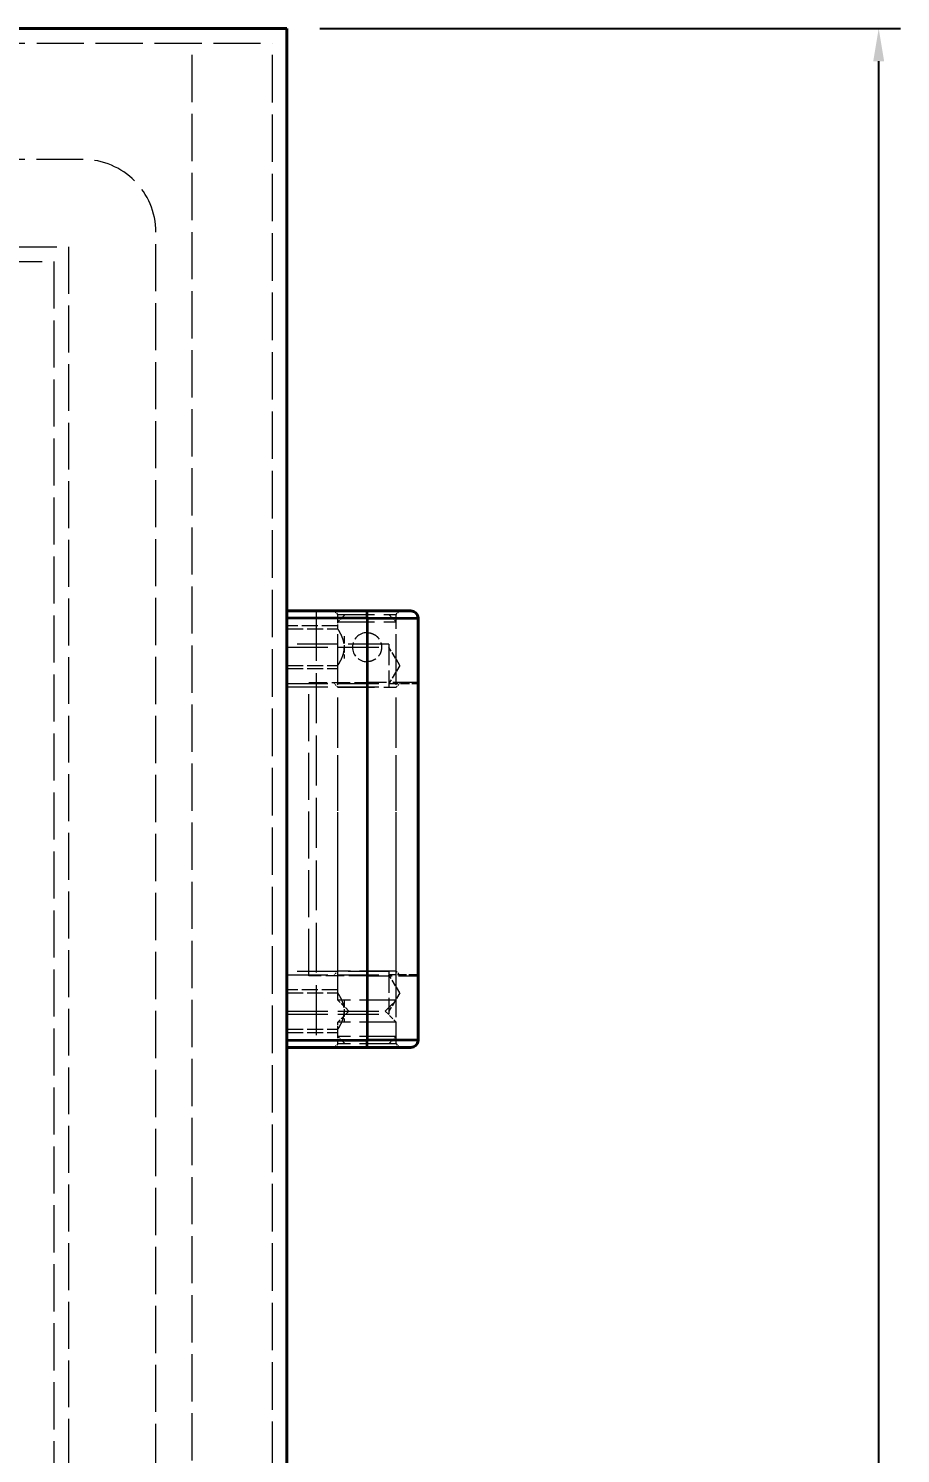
# Model space of a CAD drawing. Header units: millimetres. Extents: x 0 to 2523, y 0 to 1782.
# Drawn here: x 1109.8 to 1229.5, y 970.3 to 1166.1 of the extents above; entities that cross this region are included whole.
import ezdxf

# ---------------------------------------------------------------- set-up
doc = ezdxf.new("R2010")
doc.units = ezdxf.units.MM
doc.header["$LTSCALE"] = 3
doc.linetypes.add('DASHED', pattern=[0.2067, 0.1654, -0.0413])
for name, color, linetype, lineweight in [('가려진 것(ISO)', 2, 'DASHED', 18), ('가시적인 것(ISO)', 3, 'Continuous', 40), ('가시적인 좁은 것(ISO)', 3, 'Continuous', 35), ('치수(ISO)', 2, 'Continuous', 25)]:
    doc.layers.add(name, color=color, linetype=linetype, lineweight=lineweight)
doc.styles.add('치수 텍스트_PSTEK_POSCO', font='isocp.shx')
doc.dimstyles.new('치수_PSTEK_POSCO', dxfattribs={"dimscale": 3, "dimtxt": 2.5, "dimasz": 1.5, "dimexe": 1, "dimexo": 1.5, "dimgap": 1, "dimtad": 1, "dimrnd": 1e-08, "dimdsep": 46, "dimtxsty": '치수 텍스트_PSTEK_POSCO', "dimcen": 0.09, "dimdle": 10, "dimclrd": 7, "dimclre": 7, "dimclrt": 2, "dimadec": 1, "dimazin": 2, "dimtfac": 1, "dimtmove": 0, "dimatfit": 3, "dimfxl": 0, "dimtolj": 1, "dimlwd": -1, "dimlwe": -1, "dimarcsym": 0})

# ---------------------------------------------------------------- blocks, each defined once
blk = doc.blocks.new('*D28')
at = {"layer": 'Defpoints', "color": 0, "transparency": 16777216}
for p in [(1145.28, 1166.07), (1226.54, 1166.07), (1145.28, 486.07)]:
    blk.add_point(p, dxfattribs=at)
at = {"layer": '치수(ISO)', "color": 7, "transparency": 16777216}
for p, q in [((1149.78, 1166.07), (1229.54, 1166.07)), ((1226.54, 490.57), (1226.54, 1161.57)), ((1149.78, 486.07), (1229.54, 486.07))]:
    blk.add_line(p, q, dxfattribs=at)
for points in [[(1225.79, 1161.57), (1227.29, 1161.57), (1226.54, 1166.07)], [(1225.79, 490.57), (1227.29, 490.57), (1226.54, 486.07)]]:
    blk.add_solid(points, dxfattribs=at)
at = {"layer": '치수(ISO)', "color": 2, "transparency": 16777216, "insert": (1219.79, 829.09), "char_height": 7.5, "attachment_point": 4, "rotation": 90, "style": '치수 텍스트_PSTEK_POSCO'}
blk.add_mtext('\\A1;680', dxfattribs=at)

msp = doc.modelspace()

# ---------------------------------------------------------------- linework, layer by layer
at = {"layer": '가려진 것(ISO)', "ltscale": 13.047749}
msp.add_line((787.2766, 1164.0669), (1143.2766, 1164.0669), dxfattribs=at)
at = {"layer": '가려진 것(ISO)', "ltscale": 13.085447}
msp.add_line((1132.2766, 936.8669), (1132.2766, 1164.0669), dxfattribs=at)
at = {"layer": '가려진 것(ISO)', "ltscale": 13.165092}
msp.add_line((1143.2766, 935.484), (1143.2766, 1164.0669), dxfattribs=at)
at = {"layer": '가려진 것(ISO)', "ltscale": 12.901145}
for p, q in [((1117.2766, 1148.0669), (813.2766, 1148.0669)), ((817.2766, 1134.0669), (1113.2766, 1134.0669))]:
    msp.add_line(p, q, dxfattribs=at)
at = {"layer": '가려진 것(ISO)', "ltscale": 13.068692}
msp.add_line((1127.2766, 514.0669), (1127.2766, 1138.0669), dxfattribs=at)
at = {"layer": '가려진 것(ISO)', "ltscale": 13.075485}
msp.add_line((815.2766, 1136.0669), (1115.2766, 1136.0669), dxfattribs=at)
at = {"layer": '가려진 것(ISO)', "ltscale": 12.984919}
msp.add_line((1115.2766, 1136.0669), (1115.2766, 516.0669), dxfattribs=at)
at = {"layer": '가려진 것(ISO)', "ltscale": 13.070897}
msp.add_line((1113.2766, 1134.0669), (1113.2766, 518.0669), dxfattribs=at)
at = {"layer": '가려진 것(ISO)', "ltscale": 13.822656}
msp.add_line((1149.2766, 1086.0669), (1149.2766, 1026.0669), dxfattribs=at)
at = {"layer": '가려진 것(ISO)', "ltscale": 0.448841}
for p, q in [((1152.2766, 1085.5669), (1151.7766, 1086.0669)), ((1160.2766, 1085.5669), (1160.7766, 1086.0669)), ((1152.2766, 1075.5669), (1151.7766, 1076.0669)), ((1160.2766, 1075.5669), (1160.7766, 1076.0669)), ((1152.2766, 1036.5669), (1151.7766, 1036.0669)), ((1160.2766, 1036.5669), (1160.7766, 1036.0669)), ((1152.2766, 1026.5669), (1151.7766, 1026.0669)), ((1160.2766, 1026.5669), (1160.7766, 1026.0669))]:
    msp.add_line(p, q, dxfattribs=at)
at = {"layer": '가려진 것(ISO)', "ltscale": 10.132536}
for p, q in [((1152.2766, 1085.5669), (1160.2766, 1085.5669)), ((1152.2766, 1084.5669), (1160.2766, 1084.5669)), ((1152.2766, 1075.5669), (1160.2766, 1075.5669)), ((1160.2766, 1036.5669), (1152.2766, 1036.5669)), ((1160.2766, 1032.5669), (1152.2766, 1032.5669)), ((1160.2766, 1029.5669), (1152.2766, 1029.5669)), ((1160.2766, 1027.5669), (1152.2766, 1027.5669)), ((1160.2766, 1026.5669), (1152.2766, 1026.5669))]:
    msp.add_line(p, q, dxfattribs=at)
at = {"layer": '가려진 것(ISO)', "ltscale": 1.269698}
for p, q in [((1152.2766, 1083.5669), (1152.2766, 1085.5669)), ((1152.2766, 1027.5669), (1152.2766, 1029.5669)), ((1152.2766, 1026.5669), (1152.2766, 1028.5669)), ((1160.2766, 1027.5669), (1160.2766, 1029.5669))]:
    msp.add_line(p, q, dxfattribs=at)
at = {"layer": '가려진 것(ISO)', "ltscale": 0.897783}
for p, q in [((1153.2766, 1085.5669), (1152.2766, 1084.5669)), ((1159.2766, 1085.5669), (1160.2766, 1084.5669)), ((1153.2766, 1026.5669), (1152.2766, 1027.5669)), ((1159.2766, 1026.5669), (1160.2766, 1027.5669))]:
    msp.add_line(p, q, dxfattribs=at)
at = {"layer": '가려진 것(ISO)', "ltscale": 5.936204}
for p, q in [((1160.2766, 1076.2169), (1160.2766, 1085.5669)), ((1160.2766, 1026.5669), (1160.2766, 1035.9169))]:
    msp.add_line(p, q, dxfattribs=at)
at = {"layer": '가려진 것(ISO)', "ltscale": 4.444192}
for p, q in [((1152.2766, 1083.9999), (1145.2766, 1083.9999)), ((1145.2766, 1083.5669), (1152.2766, 1083.5669)), ((1145.2766, 1078.5669), (1152.2766, 1078.5669)), ((1145.2766, 1078.1339), (1152.2766, 1078.1339)), ((1152.2766, 1033.9999), (1145.2766, 1033.9999)), ((1145.2766, 1033.5669), (1152.2766, 1033.5669)), ((1145.2766, 1028.5669), (1152.2766, 1028.5669)), ((1145.2766, 1028.1339), (1152.2766, 1028.1339))]:
    msp.add_line(p, q, dxfattribs=at)
at = {"layer": '가려진 것(ISO)', "ltscale": 13.97624}
for p, q in [((1152.2766, 1032.5669), (1152.2766, 1084.5669)), ((1160.2766, 1032.5669), (1160.2766, 1084.5669))]:
    msp.add_line(p, q, dxfattribs=at)
at = {"layer": '가려진 것(ISO)', "ltscale": 11.288502}
for p, q in [((1159.2766, 1081.4999), (1145.2766, 1081.4999)), ((1145.2766, 1081.0669), (1159.2766, 1081.0669)), ((1145.2766, 1076.0669), (1159.2766, 1076.0669)), ((1145.2766, 1075.6339), (1159.2766, 1075.6339)), ((1159.2766, 1036.4999), (1145.2766, 1036.4999)), ((1145.2766, 1036.0669), (1159.2766, 1036.0669)), ((1145.2766, 1031.0669), (1159.2766, 1031.0669)), ((1145.2766, 1030.6339), (1159.2766, 1030.6339))]:
    msp.add_line(p, q, dxfattribs=at)
at = {"layer": '가려진 것(ISO)', "ltscale": 2.049378}
for p, q in [((1153.1541, 1082.6006), (1153.1541, 1079.5331)), ((1153.1541, 1032.6006), (1153.1541, 1029.5331))]:
    msp.add_line(p, q, dxfattribs=at)
at = {"layer": '가려진 것(ISO)', "ltscale": 5.850043}
for p, q in [((1159.2766, 1081.4999), (1159.2766, 1075.6339)), ((1159.2766, 1036.4999), (1159.2766, 1030.6339))]:
    msp.add_line(p, q, dxfattribs=at)
at = {"layer": '가려진 것(ISO)', "ltscale": 1.851636}
for p, q in [((1160.7787, 1078.5669), (1159.2766, 1081.0669)), ((1160.7787, 1078.5669), (1159.2766, 1076.0669)), ((1160.7787, 1033.5669), (1159.2766, 1036.0669)), ((1160.7787, 1033.5669), (1159.2766, 1031.0669))]:
    msp.add_line(p, q, dxfattribs=at)
at = {"layer": '가려진 것(ISO)', "ltscale": 1.491912}
for p, q in [((1152.2766, 1076.2169), (1152.2766, 1078.5669)), ((1152.2766, 1033.5669), (1152.2766, 1035.9169))]:
    msp.add_line(p, q, dxfattribs=at)
at = {"layer": '가려진 것(ISO)', "ltscale": 5.079091}
for p, q in [((1148.2766, 1076.2169), (1156.2766, 1076.2169)), ((1156.2766, 1035.9169), (1148.2766, 1035.9169))]:
    msp.add_line(p, q, dxfattribs=at)
at = {"layer": '가려진 것(ISO)', "ltscale": 12.997904}
msp.add_line((1148.2766, 1035.9169), (1148.2766, 1076.2169), dxfattribs=at)
at = {"layer": '가려진 것(ISO)', "ltscale": 12.578616}
for p, q in [((1152.2766, 1036.5669), (1152.2766, 1075.5669)), ((1160.2766, 1036.5669), (1160.2766, 1075.5669))]:
    msp.add_line(p, q, dxfattribs=at)
at = {"layer": '가려진 것(ISO)', "ltscale": 6.980978}
for p, q in [((1163.2766, 1076.2169), (1156.2766, 1076.2169)), ((1156.2766, 1035.9169), (1163.2766, 1035.9169))]:
    msp.add_line(p, q, dxfattribs=at)
at = {"layer": '가려진 것(ISO)', "ltscale": 2.539495}
for p, q in [((1159.2766, 1076.0669), (1163.2766, 1076.0669)), ((1163.2766, 1036.0669), (1159.2766, 1036.0669))]:
    msp.add_line(p, q, dxfattribs=at)
at = {"layer": '가려진 것(ISO)', "ltscale": 1.346724}
for p, q in [((1153.7766, 1031.0669), (1152.2766, 1032.5669)), ((1158.7766, 1031.0669), (1160.2766, 1032.5669)), ((1153.7766, 1031.0669), (1152.2766, 1029.5669)), ((1158.7766, 1031.0669), (1160.2766, 1029.5669))]:
    msp.add_line(p, q, dxfattribs=at)
at = {"layer": '가려진 것(ISO)', "ltscale": 12.665669}
msp.add_arc((1117.2766, 1138.0669), 10, 0, 90, dxfattribs=at)
at = {"layer": '가려진 것(ISO)', "ltscale": 3.989087}
msp.add_arc((1156.2766, 1081.0669), 2, 90, 270, dxfattribs=at)
at = {"layer": '가려진 것(ISO)', "ltscale": 0.008454}
msp.add_open_spline([(1162.2766, 1086.0669), (1162.2766, 1086.0669), (1162.2766, 1086.0669), (1162.2766, 1086.0669)], degree=3, dxfattribs=at)
at = {"layer": '가려진 것(ISO)', "ltscale": 5.135678}
for points in [[(1152.2766, 1078.5669), (1152.2936, 1078.5935), (1152.3192, 1078.6334), (1152.4726, 1078.8917), (1152.5819, 1079.083), (1152.7957, 1079.5169), (1152.9163, 1079.7916), (1153.0976, 1080.4028), (1153.1541, 1080.7406), (1153.1541, 1081.3931), (1153.0976, 1081.7309), (1152.9163, 1082.3422), (1152.7957, 1082.6168), (1152.5819, 1083.0507), (1152.4726, 1083.242), (1152.3192, 1083.5003), (1152.2936, 1083.5402), (1152.2766, 1083.5669)], [(1152.2766, 1028.5669), (1152.2936, 1028.5935), (1152.3192, 1028.6334), (1152.4726, 1028.8917), (1152.5819, 1029.083), (1152.7957, 1029.5169), (1152.9163, 1029.7916), (1153.0976, 1030.4028), (1153.1541, 1030.7406), (1153.1541, 1031.3931), (1153.0976, 1031.7309), (1152.9163, 1032.3422), (1152.7957, 1032.6168), (1152.5819, 1033.0507), (1152.4726, 1033.242), (1152.3192, 1033.5003), (1152.2936, 1033.5402), (1152.2766, 1033.5669)]]:
    msp.add_open_spline(points, degree=3, knots=[1.949545609, 1.949545609, 1.949545609, 1.949545609, 2.0466362, 2.0466362, 2.143726792, 2.143726792, 2.241590761, 2.241590761, 2.339454731, 2.339454731, 2.4373187, 2.4373187, 2.535182669, 2.535182669, 2.632273261, 2.632273261, 2.729363852, 2.729363852, 2.729363852, 2.729363852], dxfattribs=at)
at = {"layer": '가려진 것(ISO)', "ltscale": 4.009624}
msp.add_open_spline([(1156.2766, 1083.0669), (1156.5292, 1083.0669), (1156.7977, 1083.0161), (1157.2901, 1082.8115), (1157.514, 1082.6578), (1157.8676, 1082.3043), (1158.0213, 1082.0803), (1158.2258, 1081.588), (1158.2766, 1081.3195), (1158.2766, 1080.8142), (1158.2258, 1080.5457), (1158.0213, 1080.0534), (1157.8676, 1079.8294), (1157.514, 1079.4759), (1157.2901, 1079.3222), (1156.7977, 1079.1176), (1156.5292, 1079.0669), (1156.2766, 1079.0669)], degree=3, knots=[-0.909540528, -0.909540528, -0.909540528, -0.909540528, -0.833754696, -0.833754696, -0.757968865, -0.757968865, -0.682164608, -0.682164608, -0.606360352, -0.606360352, -0.530556096, -0.530556096, -0.454751839, -0.454751839, -0.378966008, -0.378966008, -0.303180176, -0.303180176, -0.303180176, -0.303180176], dxfattribs=at)
at = {"layer": '가시적인 것(ISO)'}
for p, q in [((785.2766, 1166.0669), (1145.2766, 1166.0669)), ((1145.2766, 486.0669), (1145.2766, 1166.0669)), ((1145.2766, 1086.0669), (1156.2766, 1086.0669)), ((1156.2766, 1086.0669), (1162.2766, 1086.0669)), ((1163.2766, 1085.0669), (1163.2766, 1027.0669)), ((1156.2766, 1026.0669), (1145.2766, 1026.0669)), ((1162.2766, 1026.0669), (1156.2766, 1026.0669))]:
    msp.add_line(p, q, dxfattribs=at)
for centre, start, end in [((1162.2766, 1085.0669), 0, 90), ((1162.2766, 1027.0669), 270, 0)]:
    msp.add_arc(centre, 1, start, end, dxfattribs=at)
at = {"layer": '가시적인 좁은 것(ISO)'}
for p, q in [((1156.2766, 1085.0669), (1145.2766, 1085.0669)), ((1156.2766, 1085.0669), (1156.2766, 1086.0669)), ((1156.2766, 1085.0669), (1163.2766, 1085.0669)), ((1156.2766, 1085.0669), (1156.2766, 1027.0669)), ((1145.2766, 1027.0669), (1156.2766, 1027.0669)), ((1156.2766, 1026.0669), (1156.2766, 1027.0669)), ((1163.2766, 1027.0669), (1156.2766, 1027.0669))]:
    msp.add_line(p, q, dxfattribs=at)

# ---------------------------------------------------------------- dimensions: what is measured, and where the dimension line sits
at = {"layer": '치수(ISO)', "color": 7}
dim = msp.add_linear_dim(base=(1226.5354, 1166.0669), p1=(1145.2766, 486.0669), p2=(1145.2766, 1166.0669), angle=90, dimstyle='치수_PSTEK_POSCO', override={"dimdec": 2, "dimtp": 0, "dimtm": 0, "dimtdec": 2, "dimtofl": 0, "dimatfit": 1}, dxfattribs=at)
dim.commit()
dim.dimension.update_dxf_attribs({"geometry": '*D28', "text_midpoint": (1226.5354, 836.0669), "dimtype": 160})

doc.saveas('drawing.dxf')
